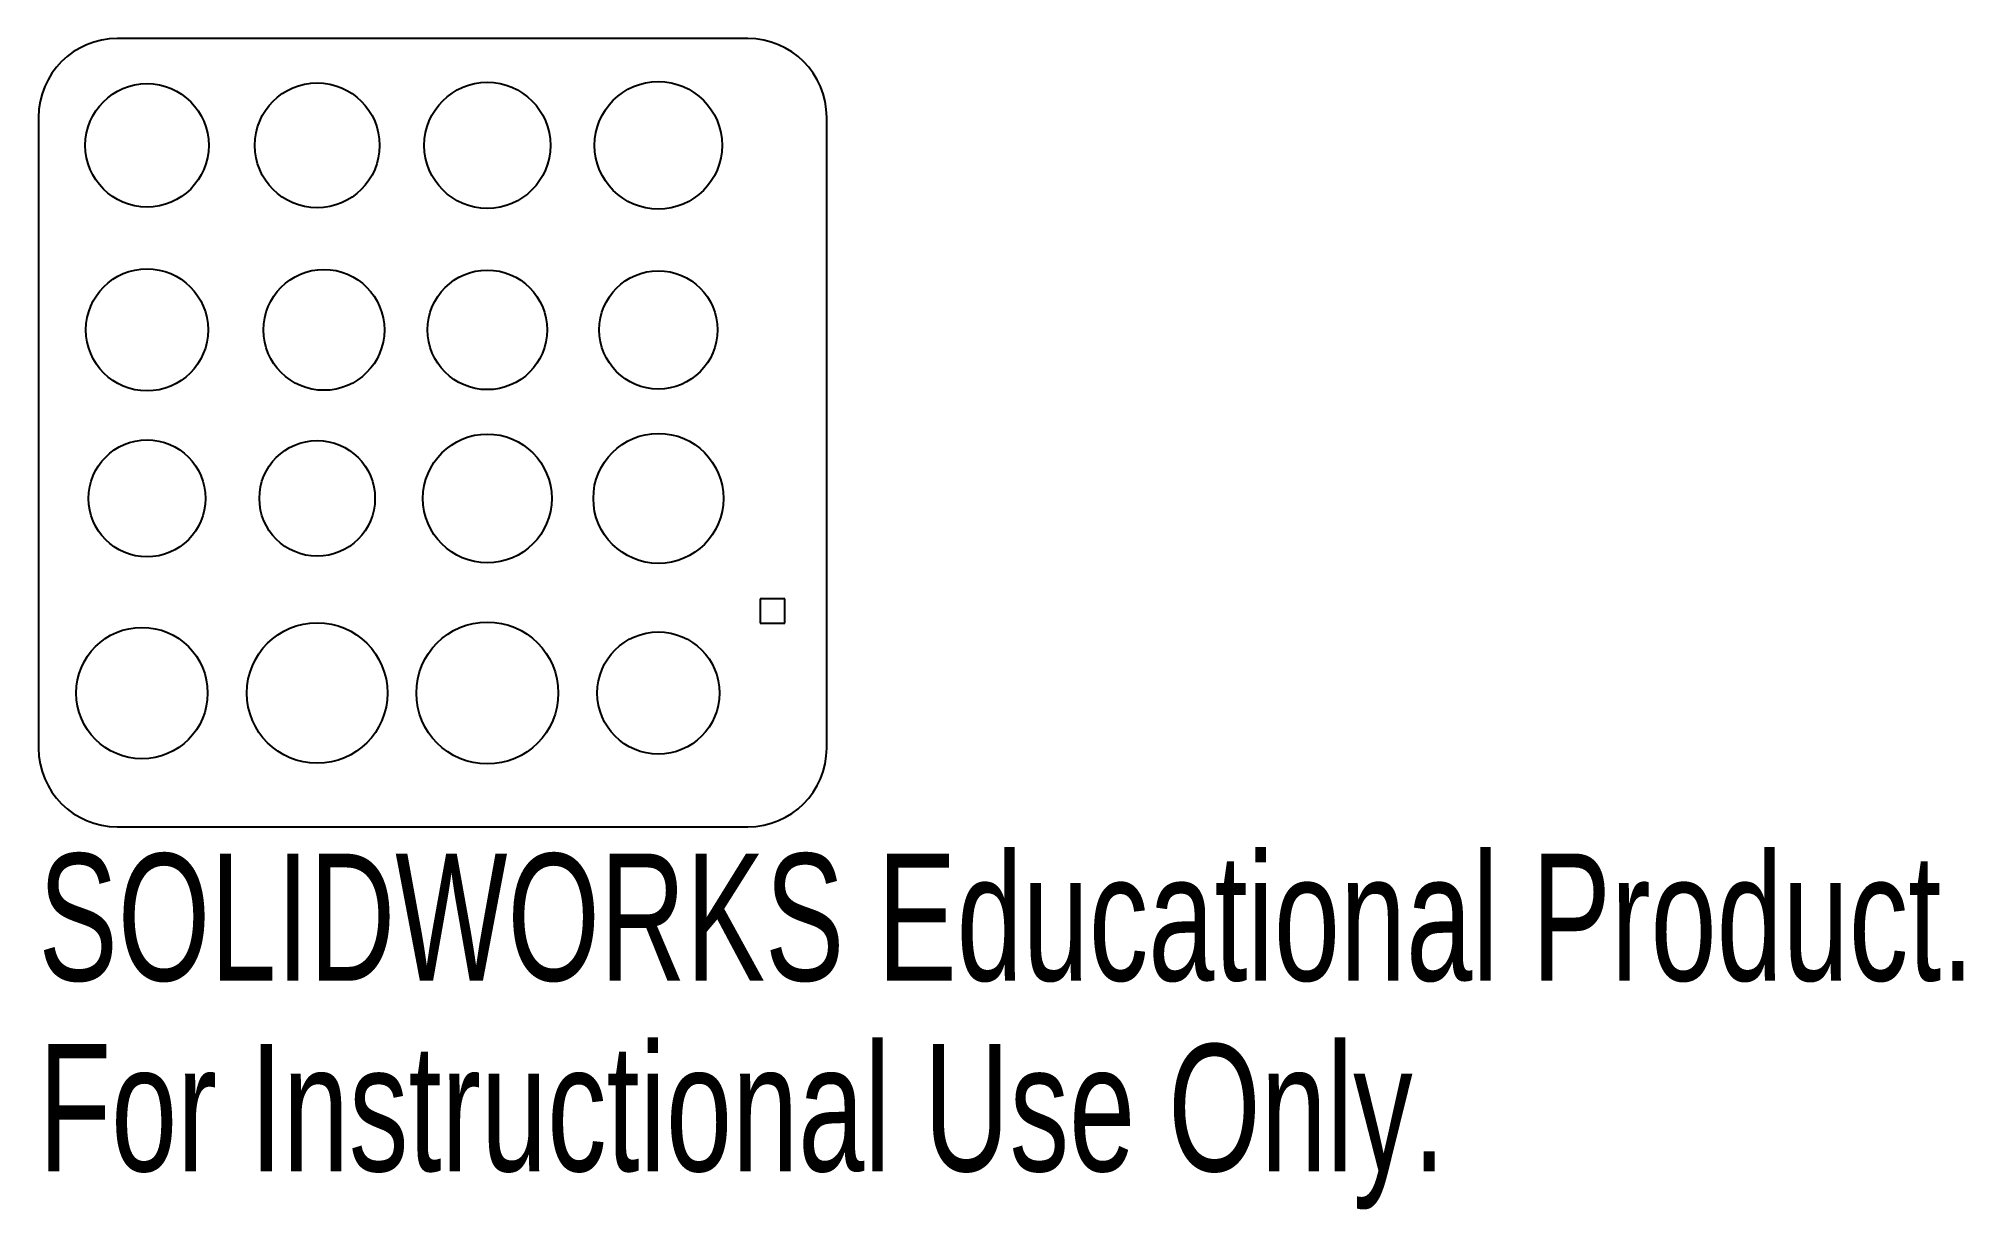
# Model space of a CAD drawing. Header units: millimetres. Extents: x 0 to 73.3, y -14.6 to 30.
import ezdxf

# ---------------------------------------------------------------- set-up
doc = ezdxf.new("R2010")
doc.units = ezdxf.units.MM
doc.styles.add('SLDTEXTSTYLE0', font='TXT', dxfattribs={"width": 0.7})

msp = doc.modelspace()

# ---------------------------------------------------------------- linework, layer by layer
at = {"color": 7, "linetype": 'Continuous', "lineweight": 25}
for p, q in [((27, 30), (3, 30)), ((0, 27), (0, 3)), ((30, 3), (30, 27)), ((27.473, 8.683), (27.473, 7.754)), ((28.403, 8.683), (27.473, 8.683)), ((28.403, 7.754), (28.403, 8.683)), ((27.473, 7.754), (28.403, 7.754)), ((3, 0), (27, 0))]:
    msp.add_line(p, q, dxfattribs=at)
for centre, radius in [((4.13, 25.934), 2.35), ((10.607, 25.934), 2.375), ((17.084, 25.934), 2.4), ((23.593, 25.934), 2.425), ((4.13, 18.912), 2.325), ((10.864, 18.912), 2.3), ((17.084, 18.912), 2.275), ((23.593, 18.912), 2.25), ((4.13, 12.499), 2.225), ((10.607, 12.499), 2.2), ((17.084, 12.499), 2.45), ((23.593, 12.499), 2.475), ((3.938, 5.092), 2.5), ((10.607, 5.092), 2.675), ((17.084, 5.092), 2.7), ((23.593, 5.092), 2.325)]:
    msp.add_circle(centre, radius, dxfattribs=at)
for centre, start, end in [((3, 27), 90, 180), ((27, 27), 0, 90), ((3, 3), 180, 270), ((27, 3), 270, 0)]:
    msp.add_arc(centre, 3, start, end, dxfattribs=at)

# ---------------------------------------------------------------- texts
at = {"color": 7, "linetype": 'Continuous', "char_height": 4.83362, "attachment_point": 1, "style": 'SLDTEXTSTYLE0'}
for s, insert in [('SOLIDWORKS Educational Product.', (0, -1.02)), ('For Instructional Use Only.', (0, -8.27))]:
    msp.add_mtext(s, dxfattribs=dict(at, insert=insert))

doc.saveas('drawing.dxf')
